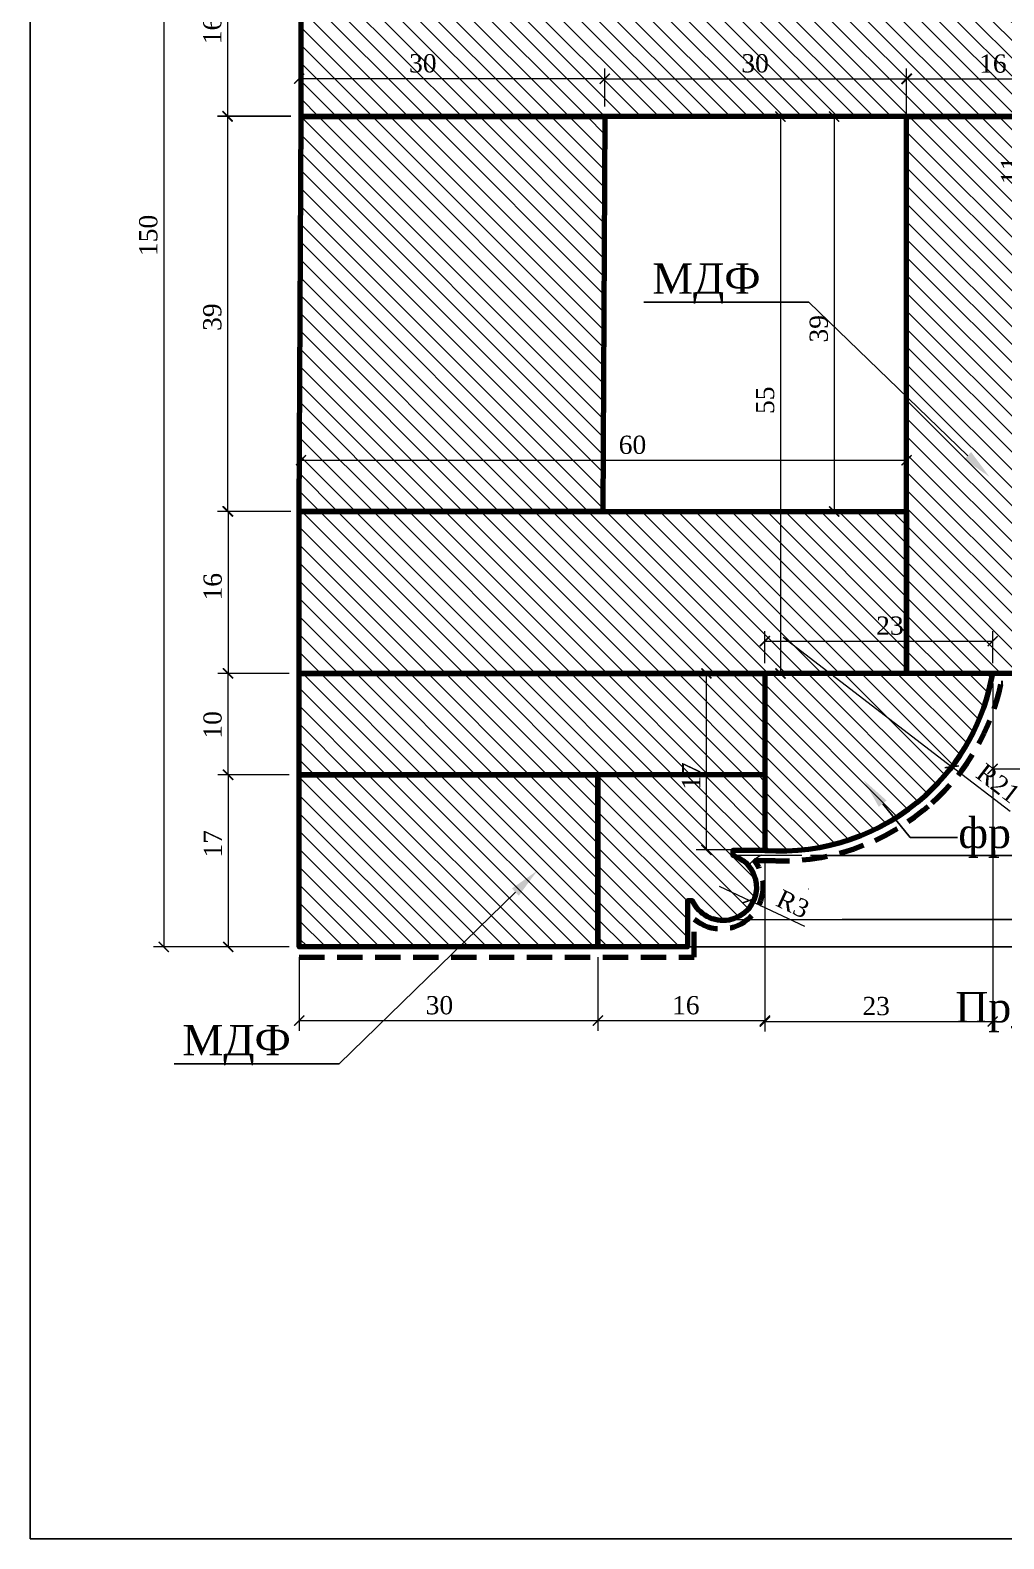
# Model space of a CAD drawing. Header units: millimetres. Extents: x 308831 to 309236, y -98733 to -98463.
# Drawn here: x 308831.4 to 308927.6, y -98733.2 to -98584.2 of the extents above; entities that cross this region are included whole.
import ezdxf
from ezdxf import colors
from ezdxf.entities.mleader import LeaderData, LeaderLine
from ezdxf.math import Vec2, Vec3

# ---------------------------------------------------------------- set-up
doc = ezdxf.new("R2010")
doc.units = ezdxf.units.MM
doc.header["$MEASUREMENT"] = 0
doc.linetypes.add('HIDDEN', pattern=[0.375, 0.25, -0.125])
doc.layers.add('Outside panel', color=7, linetype='Continuous', lineweight=18, true_color=0x7f5e57)
doc.layers.add('линия 15', color=7, linetype='Continuous', lineweight=15)
doc.layers.add('линия 50', color=1, linetype='Continuous', lineweight=140)
doc.layers.add('размеры в модели', color=7, linetype='Continuous')
doc.styles.add('ELECT', font='times.ttf')
doc.styles.get("Standard").update_dxf_attribs({"font": 'times.ttf'})
doc.dimstyles.new('M_1', dxfattribs={"dimtxt": 1.8, "dimasz": 1, "dimexe": 1, "dimexo": 1, "dimgap": 0.6, "dimtad": 1, "dimdec": 0, "dimdsep": 46, "dimtxsty": 'Standard', "dimblk": 'ARCHTICK', "dimcen": -5, "dimclrd": 7, "dimclre": 7, "dimclrt": 7, "dimadec": 0, "dimazin": 0, "dimtfac": 1, "dimtdec": 0, "dimtmove": 0, "dimatfit": 3, "dimfxl": 1, "dimtolj": 1, "dimtzin": 0, "dimlwd": 5, "dimlwe": 5, "dimarcsym": 0})
pattern_1 = [(135, (-343.907, -7462.3926), (-0.8838834765, -0.8838834765), [])]

# ---------------------------------------------------------------- blocks, each defined once
blk = doc.blocks.new('_ArchTick')
at = {"color": 0, "linetype": 'ByBlock', "const_width": 0.15}
blk.add_lwpolyline([(-0.5, -0.5), (0.5, 0.5)], dxfattribs=at)
blk = doc.blocks.new('*D52')
at = {"layer": 'Defpoints', "color": 0, "ltscale": 1000, "transparency": 16777216}
for p in [(308899.49, -98668.73), (308902.47, -98670.13)]:
    blk.add_point(p, dxfattribs=at)
at = {"layer": 'линия 15', "color": 7, "lineweight": 5, "ltscale": 1000, "transparency": 16777216}
for p in [(308899.49, -98668.73), (308907.93, -98672.71)]:
    blk.add_line(p, (308902.47, -98670.13), dxfattribs=at)
at = {"layer": 'линия 15', "color": 7, "lineweight": 5, "ltscale": 1000, "transparency": 16777216, "rotation": 154.7615443973177}
blk.add_blockref('_ArchTick', (308902.47, -98670.13), dxfattribs=at)
at = {"layer": 'линия 15', "color": 7, "ltscale": 1000, "transparency": 16777216, "insert": (308906.76, -98670.48), "char_height": 1.8, "attachment_point": 5, "rotation": 334.7615}
blk.add_mtext('\\A1;R3', dxfattribs=at)
blk = doc.blocks.new('*D51')
at = {"layer": 'Defpoints', "color": 0, "ltscale": 1000, "transparency": 16777216}
for p in [(308857.99, -98588.97), (308888.17, -98592.71), (308857.99, -98631.71)]:
    blk.add_point(p, dxfattribs=at)
at = {"layer": 'линия 15', "color": 7, "lineweight": 5, "ltscale": 1000, "transparency": 16777216}
for p, q in [((308857.99, -98630.71), (308857.99, -98587.97)), ((308888.17, -98588.97), (308857.99, -98588.97)), ((308888.17, -98591.71), (308888.17, -98587.97))]:
    blk.add_line(p, q, dxfattribs=at)
at = {"layer": 'линия 15', "color": 7, "lineweight": 5, "ltscale": 1000, "transparency": 16777216, "rotation": 180}
blk.add_blockref('_ArchTick', (308857.99, -98588.97), dxfattribs=at)
at = {"layer": 'линия 15', "color": 7, "lineweight": 5, "ltscale": 1000, "transparency": 16777216}
blk.add_blockref('_ArchTick', (308888.17, -98588.97), dxfattribs=at)
at = {"layer": 'линия 15', "color": 7, "ltscale": 1000, "transparency": 16777216, "insert": (308870.2, -98587.46), "char_height": 1.8, "attachment_point": 5}
blk.add_mtext('\\A1;30', dxfattribs=at)
blk = doc.blocks.new('*D50')
at = {"layer": 'Defpoints', "color": 0, "ltscale": 1000, "transparency": 16777216}
for p in [(308905.78, -98644.14), (308922.45, -98656.93)]:
    blk.add_point(p, dxfattribs=at)
at = {"layer": 'размеры в модели', "color": 7, "lineweight": 5, "ltscale": 1000, "transparency": 16777216}
for p in [(308905.78, -98644.14), (308928.21, -98661.36)]:
    blk.add_line(p, (308922.45, -98656.93), dxfattribs=at)
at = {"layer": 'размеры в модели', "color": 7, "lineweight": 5, "ltscale": 1000, "transparency": 16777216, "rotation": 142.4886510555608}
blk.add_blockref('_ArchTick', (308922.45, -98656.93), dxfattribs=at)
at = {"layer": 'размеры в модели', "color": 7, "ltscale": 1000, "transparency": 16777216, "insert": (308927.04, -98658.56), "char_height": 1.8, "attachment_point": 5, "rotation": 322.4887}
blk.add_mtext('\\A1;R21', dxfattribs=at)
blk = doc.blocks.new('*D49')
at = {"layer": 'Defpoints', "color": 0, "ltscale": 1000, "transparency": 16777216}
for p in [(308926.49, -98644.52), (308903.99, -98647.71), (308926.49, -98647.71)]:
    blk.add_point(p, dxfattribs=at)
at = {"layer": 'размеры в модели', "color": 7, "lineweight": 5, "ltscale": 1000, "transparency": 16777216}
for p, q in [((308903.99, -98646.71), (308903.99, -98643.52)), ((308926.49, -98646.71), (308926.49, -98643.52)), ((308903.99, -98644.52), (308926.49, -98644.52))]:
    blk.add_line(p, q, dxfattribs=at)
at = {"layer": 'размеры в модели', "color": 7, "lineweight": 5, "ltscale": 1000, "transparency": 16777216, "rotation": 180}
blk.add_blockref('_ArchTick', (308903.99, -98644.52), dxfattribs=at)
at = {"layer": 'размеры в модели', "color": 7, "lineweight": 5, "ltscale": 1000, "transparency": 16777216}
blk.add_blockref('_ArchTick', (308926.49, -98644.52), dxfattribs=at)
at = {"layer": 'размеры в модели', "color": 7, "ltscale": 1000, "transparency": 16777216, "insert": (308916.34, -98643), "char_height": 1.8, "attachment_point": 5}
blk.add_mtext('\\A1;23', dxfattribs=at)
blk = doc.blocks.new('*D48')
at = {"layer": 'Defpoints', "color": 0, "ltscale": 1000, "transparency": 16777216}
for p in [(308898.21, -98647.71), (308903.99, -98647.71), (308903.99, -98665.14)]:
    blk.add_point(p, dxfattribs=at)
at = {"layer": 'размеры в модели', "color": 7, "lineweight": 5, "ltscale": 1000, "transparency": 16777216}
for p, q in [((308902.99, -98647.71), (308897.21, -98647.71)), ((308898.21, -98665.14), (308898.21, -98647.71)), ((308902.99, -98665.14), (308897.21, -98665.14))]:
    blk.add_line(p, q, dxfattribs=at)
for p, rotation in [((308898.21, -98647.71), 90), ((308898.21, -98665.14), 270)]:
    blk.add_blockref('_ArchTick', p, dxfattribs=dict(at, rotation=rotation))
at = {"layer": 'размеры в модели', "color": 7, "ltscale": 1000, "transparency": 16777216, "insert": (308896.7, -98657.85), "char_height": 1.8, "attachment_point": 5, "rotation": 90}
blk.add_mtext('\\A1;17', dxfattribs=at)
blk = doc.blocks.new('*D43')
at = {"layer": 'Defpoints', "color": 0, "ltscale": 1000, "transparency": 16777216}
for p in [(308917.99, -98592.71), (308910.83, -98631.71), (308917.99, -98631.71)]:
    blk.add_point(p, dxfattribs=at)
at = {"layer": 'размеры в модели', "color": 7, "lineweight": 5, "ltscale": 1000, "transparency": 16777216}
for p, q in [((308916.99, -98592.71), (308909.83, -98592.71)), ((308910.83, -98592.71), (308910.83, -98631.71)), ((308916.99, -98631.71), (308909.83, -98631.71))]:
    blk.add_line(p, q, dxfattribs=at)
for p, rotation in [((308910.83, -98592.71), 90), ((308910.83, -98631.71), 270)]:
    blk.add_blockref('_ArchTick', p, dxfattribs=dict(at, rotation=rotation))
at = {"layer": 'размеры в модели', "color": 7, "ltscale": 1000, "transparency": 16777216, "insert": (308909.32, -98613.67), "char_height": 1.8, "attachment_point": 5, "rotation": 90}
blk.add_mtext('\\A1;39', dxfattribs=at)
blk = doc.blocks.new('*D42')
at = {"layer": 'Defpoints', "color": 0, "ltscale": 1000, "transparency": 16777216}
for p in [(308917.99, -98588.97), (308888.17, -98592.71), (308917.99, -98592.71)]:
    blk.add_point(p, dxfattribs=at)
at = {"layer": 'размеры в модели', "color": 7, "lineweight": 5, "ltscale": 1000, "transparency": 16777216}
for p, q in [((308888.17, -98591.71), (308888.17, -98587.97)), ((308888.17, -98588.97), (308917.99, -98588.97)), ((308917.99, -98591.71), (308917.99, -98587.97))]:
    blk.add_line(p, q, dxfattribs=at)
at = {"layer": 'размеры в модели', "color": 7, "lineweight": 5, "ltscale": 1000, "transparency": 16777216, "rotation": 180}
blk.add_blockref('_ArchTick', (308888.17, -98588.97), dxfattribs=at)
at = {"layer": 'размеры в модели', "color": 7, "lineweight": 5, "ltscale": 1000, "transparency": 16777216}
blk.add_blockref('_ArchTick', (308917.99, -98588.97), dxfattribs=at)
at = {"layer": 'размеры в модели', "color": 7, "ltscale": 1000, "transparency": 16777216, "insert": (308903.02, -98587.46), "char_height": 1.8, "attachment_point": 5}
blk.add_mtext('\\A1;30', dxfattribs=at)
blk = doc.blocks.new('*D41')
at = {"layer": 'Defpoints', "color": 0, "ltscale": 1000, "transparency": 16777216}
for p in [(308858.36, -98524.71), (308844.61, -98674.72), (308857.99, -98674.72)]:
    blk.add_point(p, dxfattribs=at)
at = {"layer": 'размеры в модели', "color": 7, "lineweight": 5, "ltscale": 1000, "transparency": 16777216}
for p, q in [((308857.36, -98524.71), (308843.61, -98524.71)), ((308844.61, -98524.71), (308844.61, -98674.72)), ((308856.99, -98674.72), (308843.61, -98674.72))]:
    blk.add_line(p, q, dxfattribs=at)
for p, rotation in [((308844.61, -98524.71), 90), ((308844.61, -98674.72), 270)]:
    blk.add_blockref('_ArchTick', p, dxfattribs=dict(at, rotation=rotation))
at = {"layer": 'размеры в модели', "color": 7, "ltscale": 1000, "transparency": 16777216, "insert": (308843.09, -98604.45), "char_height": 1.8, "attachment_point": 5, "rotation": 90}
blk.add_mtext('\\A1;150', dxfattribs=at)
blk = doc.blocks.new('*D22')
at = {"layer": 'Defpoints', "color": 0, "ltscale": 1000, "transparency": 16777216}
for p in [(308929.71, -98592.71), (308933.99, -98592.71), (308933.99, -98603.71)]:
    blk.add_point(p, dxfattribs=at)
at = {"layer": 'размеры в модели', "color": 7, "lineweight": 5, "ltscale": 1000, "transparency": 16777216}
for p, q in [((308932.99, -98592.71), (308928.71, -98592.71)), ((308929.71, -98603.71), (308929.71, -98592.71)), ((308932.99, -98603.71), (308928.71, -98603.71))]:
    blk.add_line(p, q, dxfattribs=at)
for p, rotation in [((308929.71, -98592.71), 90), ((308929.71, -98603.71), 270)]:
    blk.add_blockref('_ArchTick', p, dxfattribs=dict(at, rotation=rotation))
at = {"layer": 'размеры в модели', "color": 7, "ltscale": 1000, "transparency": 16777216, "insert": (308928.21, -98598.04), "char_height": 1.8, "attachment_point": 5, "rotation": 90}
blk.add_mtext('\\A1;11', dxfattribs=at)
blk = doc.blocks.new('*D17')
at = {"layer": 'Defpoints', "color": 0, "ltscale": 1000, "transparency": 16777216}
for p in [(308926.49, -98647.71), (308933.99, -98647.69), (308933.99, -98657.14)]:
    blk.add_point(p, dxfattribs=at)
at = {"layer": 'размеры в модели', "color": 7, "lineweight": 5, "ltscale": 1000, "transparency": 16777216}
for p, q in [((308926.49, -98648.71), (308926.49, -98658.14)), ((308933.99, -98648.69), (308933.99, -98658.14)), ((308926.49, -98657.14), (308933.99, -98657.14))]:
    blk.add_line(p, q, dxfattribs=at)
at = {"layer": 'размеры в модели', "color": 7, "lineweight": 5, "ltscale": 1000, "transparency": 16777216, "rotation": 180}
blk.add_blockref('_ArchTick', (308926.49, -98657.14), dxfattribs=at)
at = {"layer": 'размеры в модели', "color": 7, "lineweight": 5, "ltscale": 1000, "transparency": 16777216}
blk.add_blockref('_ArchTick', (308933.99, -98657.14), dxfattribs=at)
at = {"layer": 'размеры в модели', "color": 7, "ltscale": 1000, "transparency": 16777216, "insert": (308929.84, -98655.62), "char_height": 1.8, "attachment_point": 5}
blk.add_mtext('\\A1;8', dxfattribs=at)
blk = doc.blocks.new('*D16')
at = {"layer": 'Defpoints', "color": 0, "ltscale": 1000, "transparency": 16777216}
for p in [(308933.99, -98589), (308917.99, -98647.69), (308933.99, -98647.69)]:
    blk.add_point(p, dxfattribs=at)
at = {"layer": 'размеры в модели', "color": 7, "lineweight": 5, "ltscale": 1000, "transparency": 16777216}
for p, q in [((308917.99, -98646.69), (308917.99, -98588)), ((308917.99, -98589), (308933.99, -98589)), ((308933.99, -98646.69), (308933.99, -98588))]:
    blk.add_line(p, q, dxfattribs=at)
at = {"layer": 'размеры в модели', "color": 7, "lineweight": 5, "ltscale": 1000, "transparency": 16777216, "rotation": 180}
blk.add_blockref('_ArchTick', (308917.99, -98589), dxfattribs=at)
at = {"layer": 'размеры в модели', "color": 7, "lineweight": 5, "ltscale": 1000, "transparency": 16777216}
blk.add_blockref('_ArchTick', (308933.99, -98589), dxfattribs=at)
at = {"layer": 'размеры в модели', "color": 7, "ltscale": 1000, "transparency": 16777216, "insert": (308926.51, -98587.49), "char_height": 1.8, "attachment_point": 5}
blk.add_mtext('\\A1;16', dxfattribs=at)
blk = doc.blocks.new('*D15')
at = {"layer": 'Defpoints', "color": 0, "ltscale": 1000, "transparency": 16777216}
for p in [(308917.99, -98592.71), (308905.53, -98647.71), (308917.99, -98647.71)]:
    blk.add_point(p, dxfattribs=at)
at = {"layer": 'размеры в модели', "color": 7, "lineweight": 5, "ltscale": 1000, "transparency": 16777216}
for p, q in [((308916.99, -98592.71), (308904.53, -98592.71)), ((308905.53, -98592.71), (308905.53, -98647.71)), ((308916.99, -98647.71), (308904.53, -98647.71))]:
    blk.add_line(p, q, dxfattribs=at)
for p, rotation in [((308905.53, -98592.71), 90), ((308905.53, -98647.71), 270)]:
    blk.add_blockref('_ArchTick', p, dxfattribs=dict(at, rotation=rotation))
at = {"layer": 'размеры в модели', "color": 7, "ltscale": 1000, "transparency": 16777216, "insert": (308904.02, -98620.73), "char_height": 1.8, "attachment_point": 5, "rotation": 90}
blk.add_mtext('\\A1;55', dxfattribs=at)
blk = doc.blocks.new('*D14')
at = {"layer": 'Defpoints', "color": 0, "ltscale": 1000, "transparency": 16777216}
for p in [(308917.99, -98626.65), (308858.17, -98631.71), (308917.99, -98631.71)]:
    blk.add_point(p, dxfattribs=at)
at = {"layer": 'размеры в модели', "color": 7, "lineweight": 5, "ltscale": 1000, "transparency": 16777216}
for p, q in [((308858.17, -98630.71), (308858.17, -98625.65)), ((308917.99, -98630.71), (308917.99, -98625.65)), ((308858.17, -98626.65), (308917.99, -98626.65))]:
    blk.add_line(p, q, dxfattribs=at)
at = {"layer": 'размеры в модели', "color": 7, "lineweight": 5, "ltscale": 1000, "transparency": 16777216, "rotation": 180}
blk.add_blockref('_ArchTick', (308858.17, -98626.65), dxfattribs=at)
at = {"layer": 'размеры в модели', "color": 7, "lineweight": 5, "ltscale": 1000, "transparency": 16777216}
blk.add_blockref('_ArchTick', (308917.99, -98626.65), dxfattribs=at)
at = {"layer": 'размеры в модели', "color": 7, "ltscale": 1000, "transparency": 16777216, "insert": (308890.91, -98625.14), "char_height": 1.8, "attachment_point": 5}
blk.add_mtext('\\A1;60', dxfattribs=at)
blk = doc.blocks.new('*D12')
at = {"layer": 'Defpoints', "color": 0, "ltscale": 1000, "transparency": 16777216}
for p in [(308926.49, -98647.71), (308903.99, -98665.2), (308926.49, -98682.09)]:
    blk.add_point(p, dxfattribs=at)
at = {"layer": 'размеры в модели', "color": 7, "lineweight": 5, "ltscale": 1000, "transparency": 16777216}
for p, q in [((308926.49, -98648.71), (308926.49, -98683.09)), ((308903.99, -98666.2), (308903.99, -98683.09)), ((308903.99, -98682.09), (308926.49, -98682.09))]:
    blk.add_line(p, q, dxfattribs=at)
at = {"layer": 'размеры в модели', "color": 7, "lineweight": 5, "ltscale": 1000, "transparency": 16777216, "rotation": 180}
blk.add_blockref('_ArchTick', (308903.99, -98682.09), dxfattribs=at)
at = {"layer": 'размеры в модели', "color": 7, "lineweight": 5, "ltscale": 1000, "transparency": 16777216}
blk.add_blockref('_ArchTick', (308926.49, -98682.09), dxfattribs=at)
at = {"layer": 'размеры в модели', "color": 7, "ltscale": 1000, "transparency": 16777216, "insert": (308914.98, -98680.57), "char_height": 1.8, "attachment_point": 5}
blk.add_mtext('\\A1;23', dxfattribs=at)
blk = doc.blocks.new('*D11')
at = {"layer": 'Defpoints', "color": 0, "ltscale": 1000, "transparency": 16777216}
for p in [(308903.99, -98665.2), (308887.5, -98674.72), (308903.99, -98682)]:
    blk.add_point(p, dxfattribs=at)
at = {"layer": 'размеры в модели', "color": 7, "lineweight": 5, "ltscale": 1000, "transparency": 16777216}
for p, q in [((308903.99, -98666.2), (308903.99, -98683)), ((308887.5, -98675.72), (308887.5, -98683)), ((308887.5, -98682), (308903.99, -98682))]:
    blk.add_line(p, q, dxfattribs=at)
at = {"layer": 'размеры в модели', "color": 7, "lineweight": 5, "ltscale": 1000, "transparency": 16777216, "rotation": 180}
blk.add_blockref('_ArchTick', (308887.5, -98682), dxfattribs=at)
at = {"layer": 'размеры в модели', "color": 7, "lineweight": 5, "ltscale": 1000, "transparency": 16777216}
blk.add_blockref('_ArchTick', (308903.99, -98682), dxfattribs=at)
at = {"layer": 'размеры в модели', "color": 7, "ltscale": 1000, "transparency": 16777216, "insert": (308896.18, -98680.49), "char_height": 1.8, "attachment_point": 5}
blk.add_mtext('\\A1;16', dxfattribs=at)
blk = doc.blocks.new('*D10')
at = {"layer": 'Defpoints', "color": 0, "ltscale": 1000, "transparency": 16777216}
for p in [(308857.99, -98674.72), (308887.5, -98674.72), (308887.5, -98682)]:
    blk.add_point(p, dxfattribs=at)
at = {"layer": 'размеры в модели', "color": 7, "lineweight": 5, "ltscale": 1000, "transparency": 16777216}
for p, q in [((308857.99, -98675.72), (308857.99, -98683)), ((308887.5, -98675.72), (308887.5, -98683)), ((308857.99, -98682), (308887.5, -98682))]:
    blk.add_line(p, q, dxfattribs=at)
at = {"layer": 'размеры в модели', "color": 7, "lineweight": 5, "ltscale": 1000, "transparency": 16777216, "rotation": 180}
blk.add_blockref('_ArchTick', (308857.99, -98682), dxfattribs=at)
at = {"layer": 'размеры в модели', "color": 7, "lineweight": 5, "ltscale": 1000, "transparency": 16777216}
blk.add_blockref('_ArchTick', (308887.5, -98682), dxfattribs=at)
at = {"layer": 'размеры в модели', "color": 7, "ltscale": 1000, "transparency": 16777216, "insert": (308871.84, -98680.49), "char_height": 1.8, "attachment_point": 5}
blk.add_mtext('\\A1;30', dxfattribs=at)
blk = doc.blocks.new('*D9')
at = {"layer": 'Defpoints', "color": 0, "ltscale": 1000, "transparency": 16777216}
for p in [(308857.99, -98657.71), (308850.98, -98674.72), (308857.99, -98674.72)]:
    blk.add_point(p, dxfattribs=at)
at = {"layer": 'размеры в модели', "color": 7, "lineweight": 5, "ltscale": 1000, "transparency": 16777216}
for p, q in [((308856.99, -98657.71), (308849.98, -98657.71)), ((308850.98, -98657.71), (308850.98, -98674.72)), ((308856.99, -98674.72), (308849.98, -98674.72))]:
    blk.add_line(p, q, dxfattribs=at)
for p, rotation in [((308850.98, -98657.71), 90), ((308850.98, -98674.72), 270)]:
    blk.add_blockref('_ArchTick', p, dxfattribs=dict(at, rotation=rotation))
at = {"layer": 'размеры в модели', "color": 7, "ltscale": 1000, "transparency": 16777216, "insert": (308849.46, -98664.54), "char_height": 1.8, "attachment_point": 5, "rotation": 90}
blk.add_mtext('\\A1;17', dxfattribs=at)
blk = doc.blocks.new('*D8')
at = {"layer": 'Defpoints', "color": 0, "ltscale": 1000, "transparency": 16777216}
for p in [(308857.99, -98647.71), (308850.95, -98657.71), (308857.99, -98657.71)]:
    blk.add_point(p, dxfattribs=at)
at = {"layer": 'размеры в модели', "color": 7, "lineweight": 5, "ltscale": 1000, "transparency": 16777216}
for p, q in [((308856.99, -98647.71), (308849.95, -98647.71)), ((308850.95, -98647.71), (308850.95, -98657.71)), ((308856.99, -98657.71), (308849.95, -98657.71))]:
    blk.add_line(p, q, dxfattribs=at)
for p, rotation in [((308850.95, -98647.71), 90), ((308850.95, -98657.71), 270)]:
    blk.add_blockref('_ArchTick', p, dxfattribs=dict(at, rotation=rotation))
at = {"layer": 'размеры в модели', "color": 7, "ltscale": 1000, "transparency": 16777216, "insert": (308849.44, -98652.79), "char_height": 1.8, "attachment_point": 5, "rotation": 90}
blk.add_mtext('\\A1;10', dxfattribs=at)
blk = doc.blocks.new('*D7')
at = {"layer": 'Defpoints', "color": 0, "ltscale": 1000, "transparency": 16777216}
for p in [(308857.99, -98631.71), (308850.96, -98647.71), (308857.99, -98647.71)]:
    blk.add_point(p, dxfattribs=at)
at = {"layer": 'размеры в модели', "color": 7, "lineweight": 5, "ltscale": 1000, "transparency": 16777216}
for p, q in [((308856.99, -98631.71), (308849.96, -98631.71)), ((308850.96, -98631.71), (308850.96, -98647.71)), ((308856.99, -98647.71), (308849.96, -98647.71))]:
    blk.add_line(p, q, dxfattribs=at)
for p, rotation in [((308850.96, -98631.71), 90), ((308850.96, -98647.71), 270)]:
    blk.add_blockref('_ArchTick', p, dxfattribs=dict(at, rotation=rotation))
at = {"layer": 'размеры в модели', "color": 7, "ltscale": 1000, "transparency": 16777216, "insert": (308849.45, -98639.15), "char_height": 1.8, "attachment_point": 5, "rotation": 90}
blk.add_mtext('\\A1;16', dxfattribs=at)
blk = doc.blocks.new('*D6')
at = {"layer": 'Defpoints', "color": 0, "ltscale": 1000, "transparency": 16777216}
for p in [(308858.17, -98592.66), (308850.92, -98631.71), (308858.17, -98631.71)]:
    blk.add_point(p, dxfattribs=at)
at = {"layer": 'размеры в модели', "color": 7, "lineweight": 5, "ltscale": 1000, "transparency": 16777216}
for p, q in [((308857.17, -98592.66), (308849.92, -98592.66)), ((308850.92, -98592.66), (308850.92, -98631.71)), ((308857.17, -98631.71), (308849.92, -98631.71))]:
    blk.add_line(p, q, dxfattribs=at)
for p, rotation in [((308850.92, -98592.66), 90), ((308850.92, -98631.71), 270)]:
    blk.add_blockref('_ArchTick', p, dxfattribs=dict(at, rotation=rotation))
at = {"layer": 'размеры в модели', "color": 7, "ltscale": 1000, "transparency": 16777216, "insert": (308849.41, -98612.52), "char_height": 1.8, "attachment_point": 5, "rotation": 90}
blk.add_mtext('\\A1;39', dxfattribs=at)
blk = doc.blocks.new('*D5')
at = {"layer": 'Defpoints', "color": 0, "ltscale": 1000, "transparency": 16777216}
for p in [(308858.17, -98576.71), (308850.92, -98592.71), (308858.17, -98592.71)]:
    blk.add_point(p, dxfattribs=at)
at = {"layer": 'размеры в модели', "color": 7, "lineweight": 5, "ltscale": 1000, "transparency": 16777216}
for p, q in [((308857.17, -98576.71), (308849.92, -98576.71)), ((308850.92, -98576.71), (308850.92, -98592.71)), ((308857.17, -98592.71), (308849.92, -98592.71))]:
    blk.add_line(p, q, dxfattribs=at)
for p, rotation in [((308850.92, -98576.71), 90), ((308850.92, -98592.71), 270)]:
    blk.add_blockref('_ArchTick', p, dxfattribs=dict(at, rotation=rotation))
at = {"layer": 'размеры в модели', "color": 7, "ltscale": 1000, "transparency": 16777216, "insert": (308849.41, -98584.21), "char_height": 1.8, "attachment_point": 5, "rotation": 90}
blk.add_mtext('\\A1;16', dxfattribs=at)

msp = doc.modelspace()

# ---------------------------------------------------------------- hatches: boundary and pattern name
at = {"layer": 'Outside panel', "ltscale": 1000}
h = msp.add_hatch(dxfattribs=at)
h.set_pattern_fill('ANSI31', color=5, scale=10, angle=90)
h.set_pattern_definition(pattern_1)
h.paths.add_polyline_path([(309053.17, -98576.71), (308858.17, -98576.71), (308858.17, -98592.71), (309053.17, -98592.71)])
h = msp.add_hatch(dxfattribs=at)
h.set_pattern_fill('ANSI31', color=5, scale=10, angle=90)
h.set_pattern_definition(pattern_1)
h.paths.add_polyline_path([(308888.17, -98592.71), (308858.17, -98592.71), (308857.99, -98631.71), (308887.99, -98631.71)])
h = msp.add_hatch(dxfattribs=at)
h.set_pattern_fill('ANSI31', color=5, scale=10, angle=90)
h.set_pattern_definition(pattern_1)
h.paths.add_polyline_path([(308933.99, -98592.71), (308917.99, -98592.71), (308917.99, -98647.71), (308933.99, -98647.71)])
h = msp.add_hatch(dxfattribs=at)
h.set_pattern_fill('ANSI31', color=5, scale=10, angle=90)
h.set_pattern_definition(pattern_1)
h.paths.add_polyline_path([(308917.99, -98631.71), (308857.99, -98631.71), (308857.99, -98647.71), (308917.99, -98647.71)])
h = msp.add_hatch(dxfattribs=at)
h.set_pattern_fill('ANSI31', color=5, scale=10, angle=90)
h.set_pattern_definition(pattern_1)
h.paths.add_polyline_path([(308903.99, -98647.71), (308857.99, -98647.71), (308857.99, -98657.71), (308903.99, -98657.71)])
h = msp.add_hatch(dxfattribs=at)
h.set_pattern_fill('ANSI31', color=256, scale=10, angle=90)
h.set_pattern_definition([(135, (-2416.3479, -1592.4094), (-0.8838834765, -0.8838834765), [])])
edge = h.paths.add_edge_path()
edge.add_arc((308905.52, -98643.8), 21.44, 265.9136, 311.932)
edge.add_arc((308905.78, -98644.14), 21.02, 312.0225, 350.2236)
edge.add_line((308926.49, -98647.71), (308903.99, -98647.71))
edge.add_line((308903.99, -98647.71), (308903.99, -98665.14))
h = msp.add_hatch(dxfattribs=at)
h.set_pattern_fill('ANSI31', color=5, scale=10, angle=90)
h.set_pattern_definition(pattern_1)
h.paths.add_polyline_path([(308887.5, -98657.71), (308857.99, -98657.71), (308857.99, -98674.72), (308887.5, -98674.72)])
h = msp.add_hatch(dxfattribs=at)
h.set_pattern_fill('ANSI31', color=256, scale=10, angle=90)
h.set_pattern_definition([(135, (303.6741, -2405.7973), (-0.8838834765, -0.8838834765), [])])
h.paths.add_polyline_path([(308903.99, -98657.7), (308887.5, -98657.72), (308887.5, -98674.72), (308896.35, -98674.72), (308896.35, -98670.16), (308896.85, -98670.16, 1.550682), (308900.84, -98665.67), (308900.84, -98665.21), (308903.99, -98665.21)])

# ---------------------------------------------------------------- linework, layer by layer
at = {"linetype": 'Continuous', "lineweight": 5, "extrusion": (0, 1, 0)}
for p, q in [((308917.99, -98647.69), (308933.99, -98647.69)), ((308904.19, -98665.17), (308903.99, -98665.17)), ((308900.83, -98665.67), (308905.01, -98665.67)), ((308905.01, -98665.67), (308907.63, -98665.67)), ((308908.3, -98668.98), (308908.31, -98668.98)), ((308908.31, -98668.98), (308908.33, -98668.98)), ((308899.48, -98672.01), (309223.58, -98672.01)), ((308932.01, -98672), (308911.62, -98672))]:
    msp.add_line(p, q, dxfattribs=at)
at = {"color": 7, "extrusion": (0, 1, 0)}
msp.add_line((308908.49, -98665.69), (309223.58, -98665.69), dxfattribs=at)
at = {"color": 6, "ltscale": 1000}
msp.add_lwpolyline([(308831.41, -98733.18), (309236.41, -98733.18), (309236.41, -98463.18), (308831.41, -98463.18)], close=True, dxfattribs=at)
at = {"color": 7}
msp.add_polyline3d([(309130.49, -98524.69, 0), (309223.58, -98524.69, 0), (309223.58, -98674.7, 0), (308895.68, -98674.7, 0)], dxfattribs=at)
at = {"linetype": 'Continuous', "lineweight": 5}
msp.add_arc((308905.01, -98668.69), 3.31, 113.963, 146.6412, dxfattribs=at)
at = {"layer": 'линия 50', "color": 7}
for points in [[(308858.17, -98576.71), (309053.17, -98576.71), (309053.17, -98592.71), (308858.17, -98592.71)], [(308858.17, -98592.71), (308888.17, -98592.71), (308887.99, -98631.71), (308857.99, -98631.71)], [(308917.99, -98592.71), (308933.99, -98592.71), (308933.99, -98647.71), (308917.99, -98647.71)], [(308857.99, -98631.71), (308917.99, -98631.71), (308917.99, -98647.71), (308857.99, -98647.71)], [(308857.99, -98647.71), (308903.99, -98647.71), (308903.99, -98657.71), (308857.99, -98657.71)], [(308857.99, -98657.71), (308887.5, -98657.71), (308887.5, -98674.72), (308857.99, -98674.72)]]:
    msp.add_lwpolyline(points, close=True, dxfattribs=at)
at = {"layer": 'линия 50', "color": 1, "linetype": 'HIDDEN', "ltscale": 10, "true_color": 0xff0909}
msp.add_lwpolyline([(308934.99, -98604.7), (308934.99, -98648.71), (308927.32, -98648.71)], dxfattribs=at)
for points in [[(308903.92, -98666.18, 0.203545), (308920.52, -98660.49, 0.158397), (308927.32, -98648.71, 0.158397)], [(308857.99, -98675.72), (308897.02, -98675.72), (308897.02, -98671.99, 0.888712), (308902.97, -98666.2), (308904.99, -98666.2)]]:
    msp.add_lwpolyline(points, format="xyb", dxfattribs=at)
at = {"layer": 'линия 50', "color": 7}
for points in [[(308903.99, -98665.19, 0.203536), (308919.85, -98659.75, 0.168245), (308926.49, -98647.71), (308903.99, -98647.71), (308903.99, -98665.14)], [(308887.5, -98657.72), (308903.99, -98657.7), (308903.99, -98665.21), (308900.84, -98665.21), (308900.84, -98665.67, -1.550682), (308896.85, -98670.16), (308896.35, -98670.16), (308896.35, -98674.72), (308887.5, -98674.72), (308887.5, -98657.72)]]:
    msp.add_lwpolyline(points, format="xyb", dxfattribs=at)

# ---------------------------------------------------------------- texts
at = {"color": 5, "ltscale": 1000, "style": 'ELECT'}
msp.add_text('Пр_№9', height=3, dxfattribs=at).set_placement((308922.79, -98682.17))

# ---------------------------------------------------------------- dimensions: what is measured, and where the dimension line sits
at = {"layer": 'линия 15', "color": 5, "ltscale": 1000}
dim = msp.add_linear_dim(base=(308857.99, -98588.97), p1=(308888.17, -98592.71), p2=(308857.99, -98631.71), dimstyle='M_1', dxfattribs=at)
dim.commit()
dim.dimension.update_dxf_attribs({"geometry": '*D51', "text_midpoint": (308870.2, -98588.97), "dimtype": 128})
dim = msp.add_radius_dim(center=(308899.49, -98668.73), mpoint=(308902.47, -98670.13), dimstyle='M_1', dxfattribs=at)
dim.commit()
dim.dimension.update_dxf_attribs({"geometry": '*D52', "text_midpoint": (308906.76, -98670.48)})
at = {"layer": 'размеры в модели', "color": 5, "ltscale": 1000}
for base, p1, p2, picture, middle in [((308844.61, -98674.72), (308858.36, -98524.71), (308857.99, -98674.72), '*D41', (308844.61, -98604.45)), ((308850.92, -98592.71), (308858.17, -98576.71), (308858.17, -98592.71), '*D5', (308850.92, -98584.21)), ((308850.92, -98631.71), (308858.17, -98592.66), (308858.17, -98631.71), '*D6', (308850.92, -98612.52)), ((308905.53, -98647.71), (308917.99, -98592.71), (308917.99, -98647.71), '*D15', (308905.53, -98620.73)), ((308910.83, -98631.71), (308917.99, -98592.71), (308917.99, -98631.71), '*D43', (308910.83, -98613.67)), ((308929.71, -98592.71), (308933.99, -98603.71), (308933.99, -98592.71), '*D22', (308929.71, -98598.04)), ((308850.96, -98647.71), (308857.99, -98631.71), (308857.99, -98647.71), '*D7', (308850.96, -98639.15)), ((308850.95, -98657.71), (308857.99, -98647.71), (308857.99, -98657.71), '*D8', (308850.95, -98652.79)), ((308898.21, -98647.71), (308903.99, -98665.14), (308903.99, -98647.71), '*D48', (308898.21, -98657.85)), ((308850.98, -98674.72), (308857.99, -98657.71), (308857.99, -98674.72), '*D9', (308850.98, -98664.54))]:
    dim = msp.add_linear_dim(base=base, p1=p1, p2=p2, angle=90, dimstyle='M_1', dxfattribs=at)
    dim.commit()
    dim.dimension.update_dxf_attribs({"geometry": picture, "text_midpoint": middle, "dimtype": 128})
for base, p1, p2, picture, middle in [((308917.99, -98588.97), (308888.17, -98592.71), (308917.99, -98592.71), '*D42', (308903.02, -98588.97)), ((308933.99, -98589), (308917.99, -98647.69), (308933.99, -98647.69), '*D16', (308926.51, -98589)), ((308917.99, -98626.65), (308858.17, -98631.71), (308917.99, -98631.71), '*D14', (308890.91, -98626.65)), ((308926.49434925, -98644.51968117), (308903.99434925, -98647.70670877), (308926.49434925, -98647.70670877), '*D49', (308916.34473914, -98644.51968117)), ((308926.49434925, -98682.08878242), (308903.99434925, -98665.19891289), (308926.49434925, -98647.70670877), '*D12', (308914.97810496, -98682.08878242)), ((308933.99434925, -98657.13867474), (308926.49434925, -98647.70670877), (308933.99434925, -98647.69059635), '*D17', (308929.84148594, -98657.13867474)), ((308903.99, -98682), (308887.5, -98674.72), (308903.99, -98665.2), '*D11', (308896.18, -98682)), ((308887.5, -98682), (308857.99, -98674.72), (308887.5, -98674.72), '*D10', (308871.84, -98682))]:
    dim = msp.add_linear_dim(base=base, p1=p1, p2=p2, dimstyle='M_1', dxfattribs=at)
    dim.commit()
    dim.dimension.update_dxf_attribs({"geometry": picture, "text_midpoint": middle, "dimtype": 128})
dim = msp.add_radius_dim(center=(308905.78, -98644.14), mpoint=(308922.45, -98656.93), dimstyle='M_1', dxfattribs=at)
dim.commit()
dim.dimension.update_dxf_attribs({"geometry": '*D50', "text_midpoint": (308927.04, -98658.56)})

# ---------------------------------------------------------------- leaders
at = {"layer": 'размеры в модели', "color": 7, "ltscale": 1000}
ml = msp.add_multileader_mtext('Standard', dxfattribs=at)
ml.set_content('\\A1;МДФ  ', color=7)
ml.set_leader_properties()
ml.build(insert=Vec2(0, 0))
ml.multileader.update_dxf_attribs({"text_right_attachment_type": 6, "dogleg_length": 0.36, "arrow_head_size": 3})
ctx = ml.context
ctx.base_point, ctx.char_height, ctx.arrow_head_size, ctx.landing_gap_size, ctx.plane_origin = Vec3(308893.24, -98609.13), 3, 3, 0.09, Vec3(308907.6, -98631.01)
ctx.right_attachment, ctx.text_align_type = 6, 2
notes = []
notes.append((ctx, [(0, (1, 1, 0), (308908.32, -98611.05), (-1, 0), 4.68, [(0, [(308926.18, -98628.29)], 0, [])])]))
ctx.mtext.insert, ctx.mtext.alignment, ctx.mtext.flow_direction = Vec3(308903.56, -98607.21), 3, 5
ml = msp.add_multileader_mtext('Standard', dxfattribs=at)
ml.set_content('\\A1;фреза Пр спец №2034/14/2 Кравцова ', color=7)
ml.set_leader_properties()
ml.build(insert=Vec2(0, 0))
ml.multileader.update_dxf_attribs({"text_right_attachment_type": 6, "dogleg_length": 0.36, "arrow_head_size": 3})
ctx = ml.context
ctx.base_point, ctx.char_height, ctx.arrow_head_size, ctx.landing_gap_size, ctx.plane_origin = Vec3(308923.01, -98663.93), 3, 3, 0.09, Vec3(308893, -98685.86)
ctx.right_attachment = 6
notes.append((ctx, [(1, (1, 1, 0), (308918.34, -98663.93), (1, 0), 4.68, [(0, [(308913.74, -98658.24)], 0, [])])]))
ctx.mtext.insert, ctx.mtext.flow_direction = Vec3(308923.1, -98661.95), 5
ml = msp.add_multileader_mtext('Standard', dxfattribs=at)
ml.set_content('\\A1;МДФ  ', color=7)
ml.set_leader_properties()
ml.build(insert=Vec2(0, 0))
ml.multileader.update_dxf_attribs({"text_right_attachment_type": 6, "dogleg_length": 0.36, "arrow_head_size": 3})
ctx = ml.context
ctx.base_point, ctx.char_height, ctx.arrow_head_size, ctx.landing_gap_size, ctx.plane_origin = Vec3(308846.85, -98684.35), 3, 3, 0.09, Vec3(308861.21, -98706.23)
ctx.right_attachment, ctx.text_align_type = 6, 2
notes.append((ctx, [(0, (1, 1, 0), (308861.93, -98686.27), (-1, 0), 4.68, [(0, [(308881.49, -98667.21)], 0, [])])]))
ctx.mtext.insert, ctx.mtext.alignment, ctx.mtext.flow_direction = Vec3(308857.16, -98682.43), 3, 5
for ctx, leaders in notes:
    for number, flags, end, landing, length, lines in leaders:
        leader = LeaderData()
        leader.index, (leader.has_last_leader_line, leader.has_dogleg_vector, leader.attachment_direction) = number, flags
        leader.last_leader_point, leader.dogleg_vector, leader.dogleg_length = Vec3(end), Vec3(landing), length
        for number, points, colour, breaks in lines:
            line = LeaderLine()
            line.index, line.vertices, line.color, line.breaks = number, Vec3.list(points), colors.encode_raw_color(colour), breaks
            leader.lines.append(line)
        ctx.leaders.append(leader)

doc.saveas('drawing.dxf')
